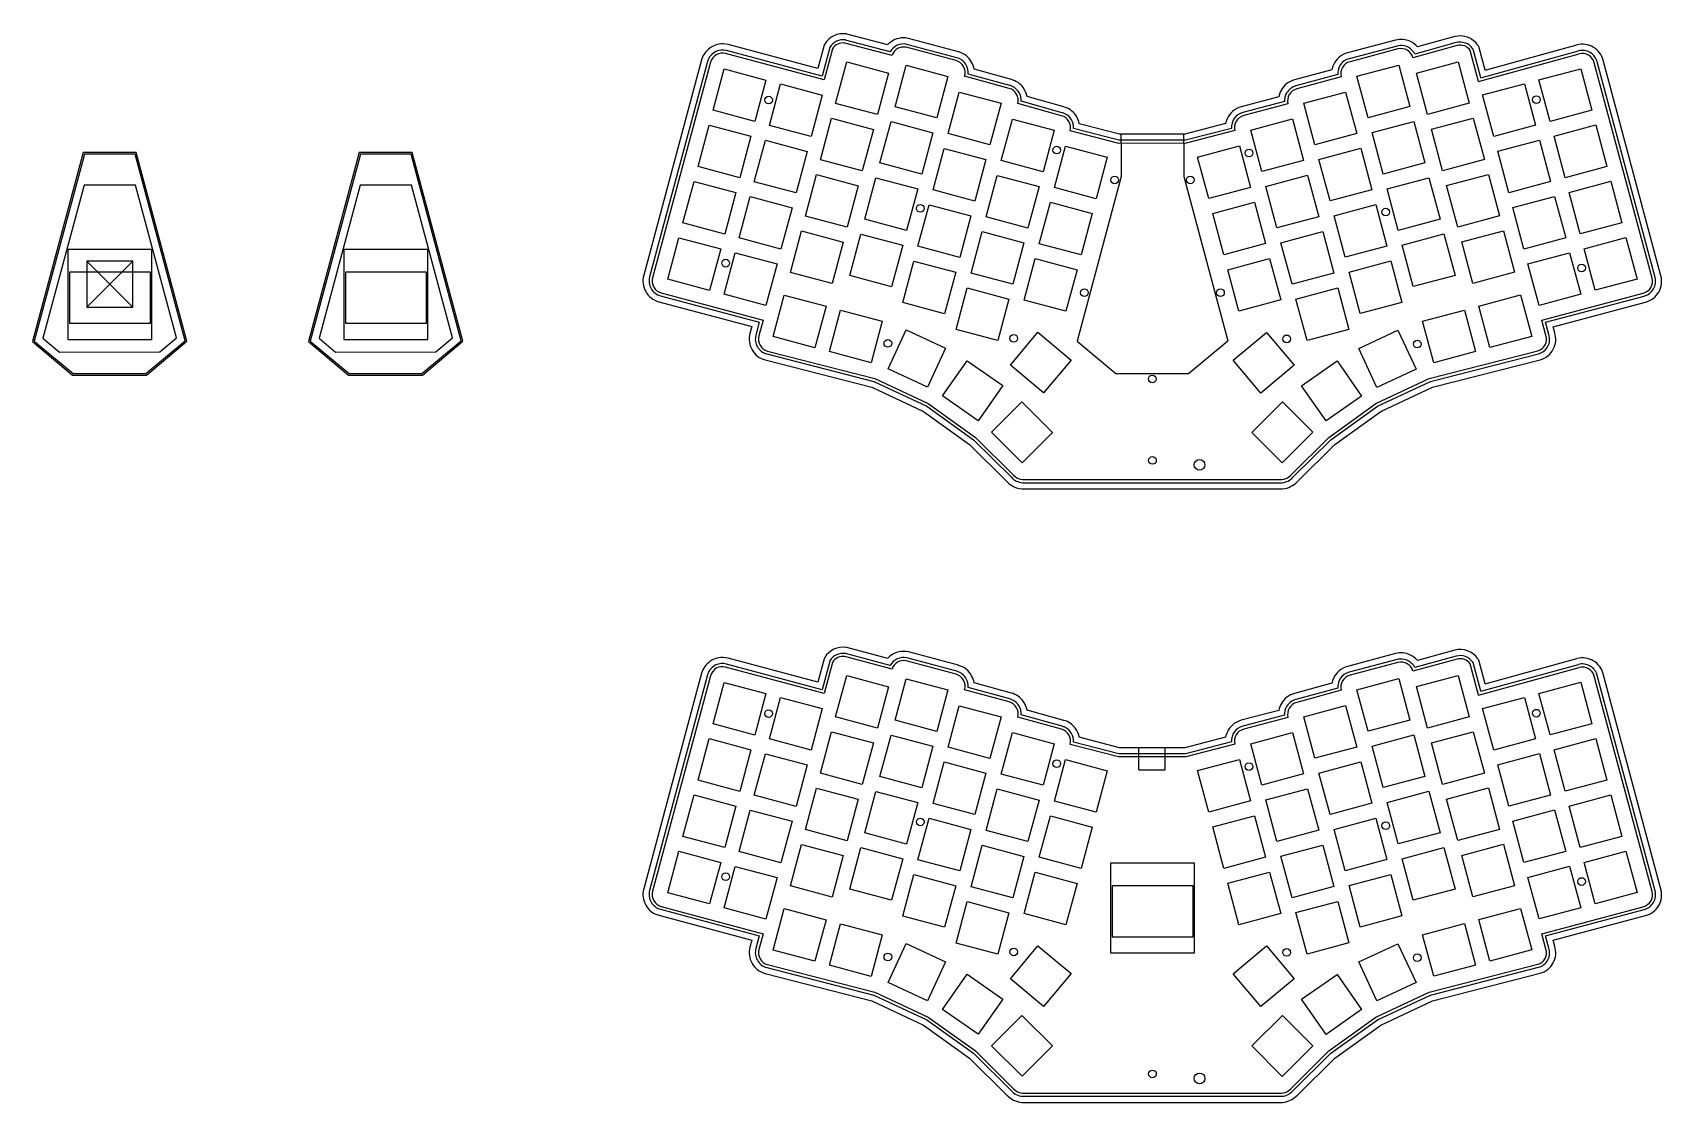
# Model space of a CAD drawing. Header units: millimetres. Extents: x -202 to 329, y -345 to 3.
import ezdxf

# ---------------------------------------------------------------- set-up
doc = ezdxf.new("R2010")
doc.units = ezdxf.units.MM
doc.layers.get('0').update_dxf_attribs({"linetype": 'CONTINUOUS'})

msp = doc.modelspace()

# ---------------------------------------------------------------- linework, layer by layer
for p, q in [((77.72, -3.01), (63.13, 0.87)), ((76.88, -0.72), (63.54, 2.83)), ((99.93, -2.96), (83.64, 1.39)), ((242.49, 0.85), (226.85, -3.3)), ((262.28, 0.04), (248.77, -3.71)), ((261.76, 1.97), (249.62, -1.39)), ((56.19, -12.13), (24.03, -3.54)), ((55.48, -10.91), (24.29, -2.58)), ((54.07, -8.46), (24.81, -0.64)), ((56.12, -0.81), (54.07, -8.46)), ((57.98, -1.6), (55.48, -10.91)), ((58.91, -1.99), (56.19, -12.13)), ((78.32, -4.21), (62.93, -0.11)), ((99.15, -5.86), (82.9, -1.51)), ((99.41, -4.89), (83.14, -0.54)), ((243, -1.08), (227.36, -5.23)), ((243.25, -2.05), (227.62, -6.2)), ((262.54, -0.92), (248.16, -4.91)), ((269.53, -12.66), (266.81, -2.52)), ((270.24, -11.43), (267.74, -2.09)), ((269.53, -12.66), (302.38, -3.65)), ((271.65, -8.97), (269.58, -1.24)), ((270.24, -11.43), (302.12, -2.68)), ((271.65, -8.97), (301.6, -0.75)), ((16.2, -5.57), (-2.69, -75.82)), ((18.13, -6.09), (-0.76, -76.34)), ((19.1, -6.35), (0.2, -76.6)), ((116.71, -13.94), (103.09, -10.21)), ((117.24, -12.01), (105.03, -8.66)), ((221.73, -8.82), (209.49, -12.15)), ((223.63, -10.37), (210.01, -14.08)), ((326.11, -76.74), (307.28, -6.52)), ((327.08, -76.49), (308.25, -6.26)), ((329.01, -75.97), (310.18, -5.75)), ((116.45, -14.9), (101.94, -10.93)), ((224.75, -11.1), (210.27, -15.05)), ((133.52, -23.79), (119.26, -19.84)), ((133.78, -22.82), (120.39, -19.11)), ((134.32, -20.9), (122.3, -17.56)), ((204.39, -17.64), (192.17, -20.87)), ((206.28, -19.21), (192.68, -22.8)), ((207.4, -19.95), (192.95, -23.77)), ((152.49, -29.81), (139.36, -26.41)), ((187.07, -26.35), (173.72, -29.81)), ((152.26, -32.81), (136.33, -28.72)), ((152.23, -31.81), (137.46, -27.98)), ((173.98, -31.81), (152.23, -31.81)), ((173.72, -29.81), (152.49, -29.81)), ((152.97, -32.81), (152.97, -29.81)), ((173.43, -32.8), (173.43, -29.81)), ((188.96, -27.93), (173.98, -31.81)), ((190.08, -28.67), (174.15, -32.8)), ((174.15, -32.8), (152.26, -32.81)), ((152.97, -32.81), (152.97, -43.66)), ((173.43, -32.8), (173.44, -43.66)), ((152.97, -43.66), (138.61, -97.26)), ((173.44, -43.66), (187.77, -97.15)), ((-169.25, -71.24), (-184.25, -86.24)), ((-184.25, -71.24), (-169.25, -86.24)), ((2.23, -84.43), (32.56, -92.56)), ((2.76, -82.5), (35, -91.14)), ((3.02, -81.54), (36.23, -90.44)), ((290.16, -90.44), (323.25, -81.65)), ((291.38, -91.15), (323.5, -82.61)), ((293.83, -92.57), (324.02, -84.54)), ((32.56, -92.56), (31.96, -94.79)), ((35, -91.14), (33.89, -95.31)), ((36.23, -90.44), (34.86, -95.57)), ((291.5, -95.44), (290.16, -90.44)), ((292.46, -95.15), (291.38, -91.15)), ((294.37, -94.57), (293.83, -92.57)), ((37.67, -100.51), (72.73, -109.5)), ((138.61, -97.26), (151.25, -107.86)), ((175.01, -107.86), (187.77, -97.15)), ((253.48, -109.5), (288.85, -100.42)), ((36.9, -103.41), (71.71, -112.33)), ((37.41, -101.47), (72.39, -110.44)), ((253.82, -110.44), (289.1, -101.39)), ((254.5, -112.33), (289.6, -103.33)), ((72.39, -110.44), (89.61, -118.51)), ((72.73, -109.5), (90.12, -117.65)), ((151.25, -107.86), (175.01, -107.86)), ((236.09, -117.65), (253.48, -109.5)), ((236.6, -118.51), (253.82, -110.44)), ((71.71, -112.33), (88.6, -120.24)), ((237.62, -120.24), (254.5, -112.33)), ((88.6, -120.24), (103.53, -130.98)), ((89.61, -118.51), (104.83, -129.44)), ((90.12, -117.65), (105.47, -128.68)), ((220.74, -128.68), (236.09, -117.65)), ((221.39, -129.44), (236.6, -118.51)), ((222.68, -130.98), (237.62, -120.24)), ((103.53, -130.98), (115.75, -143.07)), ((104.83, -129.44), (117.19, -141.68)), ((105.47, -128.68), (117.91, -140.98)), ((208.3, -140.98), (220.74, -128.68)), ((209.02, -141.68), (221.39, -129.44)), ((210.46, -143.07), (222.68, -130.98)), ((120.8, -143.44), (205.41, -143.44)), ((120.84, -142.44), (205.37, -142.44)), ((120.71, -145.44), (205.5, -145.44)), ((54.07, -208.46), (24.81, -200.64)), ((56.12, -200.81), (54.07, -208.46)), ((57.98, -201.6), (55.48, -210.91)), ((78.32, -204.21), (62.93, -200.11)), ((77.72, -203.01), (63.13, -199.13)), ((76.88, -200.72), (63.54, -197.17)), ((99.15, -205.86), (82.9, -201.51)), ((99.41, -204.89), (83.14, -200.54)), ((99.93, -202.96), (83.64, -198.61)), ((242.49, -199.15), (226.85, -203.3)), ((243, -201.08), (227.36, -205.23)), ((262.54, -200.92), (248.16, -204.91)), ((262.28, -199.96), (248.77, -203.71)), ((261.76, -198.03), (249.62, -201.39)), ((271.65, -208.97), (269.58, -201.24)), ((271.65, -208.97), (301.6, -200.75)), ((16.2, -205.57), (-2.69, -275.82)), ((18.13, -206.09), (-0.76, -276.34)), ((19.1, -206.35), (0.2, -276.6)), ((56.19, -212.13), (24.03, -203.54)), ((55.48, -210.91), (24.29, -202.58)), ((58.91, -201.99), (56.19, -212.13)), ((243.25, -202.05), (227.62, -206.2)), ((269.53, -212.66), (266.81, -202.52)), ((270.24, -211.43), (267.74, -202.09)), ((269.53, -212.66), (302.38, -203.65)), ((270.24, -211.43), (302.12, -202.68)), ((326.11, -276.74), (307.28, -206.52)), ((327.08, -276.49), (308.25, -206.26)), ((329.01, -275.97), (310.18, -205.75)), ((116.45, -214.9), (101.94, -210.93)), ((116.71, -213.94), (103.09, -210.21)), ((117.24, -212.01), (105.03, -208.66)), ((221.73, -208.82), (209.49, -212.15)), ((223.63, -210.37), (210.01, -214.08)), ((224.75, -211.1), (210.27, -215.05)), ((134.32, -220.9), (122.3, -217.56)), ((204.39, -217.64), (192.17, -220.87)), ((133.52, -223.79), (119.26, -219.84)), ((133.78, -222.82), (120.39, -219.11)), ((206.28, -219.21), (192.68, -222.8)), ((207.4, -219.95), (192.95, -223.77)), ((152.23, -231.81), (137.46, -227.98)), ((152.49, -229.81), (139.36, -226.41)), ((187.07, -226.35), (173.72, -229.81)), ((188.96, -227.93), (173.98, -231.81)), ((152.11, -232.81), (136.33, -228.72)), ((174.11, -232.81), (152.11, -232.81)), ((173.98, -231.81), (152.23, -231.81)), ((173.72, -229.81), (152.49, -229.81)), ((158.8, -237.02), (158.8, -229.81)), ((167.3, -237.02), (167.3, -229.81)), ((190.08, -228.67), (174.11, -232.81)), ((158.8, -237.02), (167.3, -237.02)), ((3.02, -281.54), (36.23, -290.44)), ((290.16, -290.44), (323.25, -281.65)), ((2.23, -284.43), (32.56, -292.56)), ((2.76, -282.5), (35, -291.14)), ((291.38, -291.15), (323.5, -282.61)), ((293.83, -292.57), (324.02, -284.54)), ((35, -291.14), (33.89, -295.31)), ((36.23, -290.44), (34.86, -295.57)), ((291.5, -295.44), (290.16, -290.44)), ((292.46, -295.15), (291.38, -291.15)), ((32.56, -292.56), (31.96, -294.79)), ((294.37, -294.57), (293.83, -292.57)), ((37.41, -301.47), (72.39, -310.44)), ((37.67, -300.51), (72.73, -309.5)), ((253.48, -309.5), (288.85, -300.42)), ((253.82, -310.44), (289.1, -301.39)), ((36.9, -303.41), (71.71, -312.33)), ((254.5, -312.33), (289.6, -303.33)), ((71.71, -312.33), (88.6, -320.24)), ((72.39, -310.44), (89.61, -318.51)), ((72.73, -309.5), (90.12, -317.65)), ((236.09, -317.65), (253.48, -309.5)), ((236.6, -318.51), (253.82, -310.44)), ((237.62, -320.24), (254.5, -312.33)), ((89.61, -318.51), (104.83, -329.44)), ((90.12, -317.65), (105.47, -328.68)), ((220.74, -328.68), (236.09, -317.65)), ((221.39, -329.44), (236.6, -318.51)), ((88.6, -320.24), (103.53, -330.98)), ((222.68, -330.98), (237.62, -320.24)), ((104.83, -329.44), (117.19, -341.68)), ((105.47, -328.68), (117.91, -340.98)), ((208.3, -340.98), (220.74, -328.68)), ((209.02, -341.68), (221.39, -329.44)), ((103.53, -330.98), (115.75, -343.07)), ((210.46, -343.07), (222.68, -330.98)), ((120.8, -343.44), (205.41, -343.44)), ((120.84, -342.44), (205.37, -342.44)), ((120.71, -345.44), (205.5, -345.44))]:
    msp.add_line(p, q)
for points in [[(19.94, -22.04), (23.56, -8.52), (37.18, -12.17), (33.56, -25.69)], [(63.5, -6.28), (77.12, -9.93), (73.5, -23.45), (59.88, -19.8)], [(82.89, -7.33), (96.51, -10.98), (92.89, -24.51), (79.27, -20.86)], [(229.9, -10.94), (243.52, -7.3), (247.14, -20.82), (233.52, -24.47)], [(262.9, -6.24), (266.53, -19.76), (252.91, -23.41), (249.28, -9.89)], [(292.85, -25.65), (289.22, -12.13), (302.84, -8.48), (306.47, -22)], [(55.53, -17.09), (51.91, -30.61), (38.29, -26.96), (41.91, -13.44)], [(274.5, -30.57), (270.87, -17.05), (284.49, -13.4), (288.12, -26.92)], [(96.58, -29.64), (100.21, -16.12), (113.83, -19.76), (110.2, -33.29)], [(212.58, -19.73), (226.2, -16.08), (229.82, -29.6), (216.2, -33.25)], [(68.58, -41.8), (54.96, -38.16), (58.58, -24.63), (72.2, -28.28)], [(91.59, -29.34), (87.97, -42.86), (74.35, -39.21), (77.97, -25.69)], [(113.9, -38.42), (117.52, -24.9), (131.14, -28.55), (127.52, -42.07)], [(195.26, -28.51), (208.88, -24.86), (212.5, -38.38), (198.89, -42.03)], [(252.06, -39.17), (238.44, -42.82), (234.81, -29.3), (248.43, -25.65)], [(257.83, -41.77), (254.2, -28.24), (267.82, -24.59), (271.45, -38.12)], [(32.26, -30.52), (28.64, -44.04), (15.02, -40.39), (18.64, -26.87)], [(46.99, -48.96), (33.37, -45.31), (37, -31.79), (50.62, -35.44)], [(279.41, -48.92), (275.79, -35.4), (289.41, -31.75), (293.03, -45.27)], [(297.77, -44.01), (294.14, -30.48), (307.76, -26.83), (311.39, -40.36)], [(-168.15, -35.8), (-185.44, -35.81), (-201.95, -97.44), (-188.93, -108.36), (-164.81, -108.36), (-151.66, -97.33)], [(-185.05, -36.31), (-201.39, -97.26), (-188.75, -107.86), (-164.99, -107.86), (-152.23, -97.15), (-168.53, -36.3)], [(-95.44, -35.81), (-111.95, -97.44), (-98.93, -108.36), (-74.81, -108.36), (-61.66, -97.33), (-78.15, -35.8)], [(-98.75, -107.86), (-74.99, -107.86), (-62.23, -97.15), (-78.53, -36.3), (-95.05, -36.31), (-111.39, -97.26)], [(108.91, -38.12), (105.29, -51.64), (91.67, -47.99), (95.29, -34.47)], [(134.84, -33.68), (148.46, -37.33), (144.84, -50.85), (131.22, -47.2)], [(191.56, -33.64), (195.19, -47.16), (181.57, -50.81), (177.94, -37.29)], [(234.74, -47.95), (221.12, -51.6), (217.5, -38.08), (231.12, -34.43)], [(-185.19, -46.47), (-198.56, -96.37), (-193.2, -100.87), (-160.48, -100.81), (-155.05, -96.26), (-168.4, -46.47)], [(-78.4, -46.47), (-95.19, -46.47), (-108.56, -96.37), (-103.2, -100.87), (-70.48, -100.81), (-65.05, -96.26)], [(27.35, -48.87), (23.72, -62.4), (10.1, -58.75), (13.73, -45.22)], [(50.04, -56.51), (53.67, -42.99), (67.29, -46.63), (63.66, -60.16)], [(69.43, -57.56), (73.05, -44.04), (86.67, -47.69), (83.05, -61.21)], [(126.23, -46.9), (122.6, -60.42), (108.98, -56.77), (112.61, -43.25)], [(213.8, -43.21), (217.42, -56.73), (203.8, -60.38), (200.18, -46.86)], [(239.73, -47.65), (253.35, -44), (256.97, -57.52), (243.36, -61.17)], [(262.74, -60.12), (259.12, -46.6), (272.74, -42.95), (276.36, -56.47)], [(302.68, -62.36), (299.06, -48.83), (312.68, -45.19), (316.3, -58.71)], [(28.45, -63.66), (32.08, -50.14), (45.7, -53.79), (42.07, -67.31)], [(103.99, -56.47), (100.37, -69.99), (86.75, -66.34), (90.37, -52.82)], [(126.3, -65.55), (129.92, -52.03), (143.54, -55.68), (139.92, -69.2)], [(200.11, -65.51), (186.49, -69.16), (182.86, -55.64), (196.48, -51.99)], [(239.66, -66.3), (226.04, -69.95), (222.41, -56.43), (236.03, -52.78)], [(280.71, -53.75), (294.33, -50.1), (297.95, -63.63), (284.33, -67.28)], [(22.43, -67.23), (18.8, -80.75), (5.18, -77.1), (8.81, -63.58)], [(62.37, -64.99), (58.74, -78.51), (45.13, -74.86), (48.75, -61.34)], [(81.76, -66.04), (78.13, -79.56), (64.51, -75.91), (68.14, -62.39)], [(121.31, -65.25), (117.68, -78.77), (104.07, -75.12), (107.69, -61.6)], [(218.72, -61.56), (222.34, -75.09), (208.72, -78.74), (205.1, -65.21)], [(248.27, -79.53), (244.65, -66), (258.27, -62.35), (261.89, -75.88)], [(264.04, -64.95), (277.66, -61.3), (281.28, -74.82), (267.66, -78.47)], [(303.98, -67.19), (317.6, -63.54), (321.22, -77.06), (307.6, -80.71)], [(-190.47, -96.73), (-163.07, -96.73), (-163.07, -67.45), (-190.47, -67.45)], [(-100.47, -96.73), (-73.07, -96.73), (-73.07, -67.45), (-100.47, -67.45)], [(27.16, -68.49), (40.78, -72.14), (37.16, -85.67), (23.54, -82.02)], [(302.87, -81.98), (289.25, -85.63), (285.62, -72.1), (299.24, -68.46)], [(-169.25, -71.24), (-184.25, -71.24), (-184.25, -86.24), (-169.25, -86.24)], [(99.07, -74.82), (95.45, -88.35), (81.83, -84.7), (85.45, -71.17)], [(121.38, -83.91), (125.01, -70.38), (138.63, -74.03), (135, -87.56)], [(201.4, -70.34), (205.02, -83.87), (191.4, -87.52), (187.78, -73.99)], [(227.33, -74.78), (240.95, -71.13), (244.57, -84.66), (230.96, -88.31)], [(-163.47, -74.83), (-189.97, -74.83), (-189.97, -91.43), (-163.47, -91.43)], [(-73.47, -74.83), (-99.97, -74.83), (-99.97, -91.43), (-73.47, -91.43)], [(53.14, -99.43), (39.52, -95.78), (43.14, -82.26), (56.76, -85.91)], [(102.77, -79.95), (116.39, -83.6), (112.77, -97.13), (99.15, -93.48)], [(210.01, -83.56), (223.63, -79.92), (227.26, -93.44), (213.64, -97.09)], [(273.27, -99.39), (269.64, -85.87), (283.26, -82.22), (286.89, -95.74)], [(61.5, -87.18), (75.11, -90.83), (71.49, -104.35), (57.87, -100.7)], [(264.91, -87.14), (268.53, -100.66), (254.91, -104.31), (251.29, -90.79)], [(82.95, -93.64), (95.73, -99.6), (89.81, -112.29), (77.03, -106.33)], [(125.87, -94.4), (136.67, -103.46), (127.67, -114.19), (116.87, -105.12)], [(189.56, -103.49), (200.36, -94.42), (209.36, -105.15), (198.55, -114.21)], [(243.26, -93.7), (249.18, -106.39), (236.4, -112.35), (230.48, -99.66)], [(106.34, -123.25), (94.79, -115.16), (102.82, -103.69), (114.37, -111.78)], [(223.39, -103.74), (231.42, -115.21), (219.87, -123.3), (211.84, -111.83)], [(130.62, -127.03), (120.72, -136.93), (110.75, -126.96), (120.65, -117.06)], [(205.57, -117.08), (215.47, -126.98), (205.5, -136.95), (195.6, -127.05)], [(77.12, -209.93), (73.5, -223.45), (59.88, -219.8), (63.5, -206.28)], [(252.91, -223.41), (249.28, -209.89), (262.9, -206.24), (266.53, -219.76)], [(23.56, -208.52), (37.18, -212.17), (33.56, -225.69), (19.94, -222.04)], [(96.51, -210.98), (92.89, -224.51), (79.27, -220.86), (82.89, -207.33)], [(247.14, -220.82), (233.52, -224.47), (229.9, -210.94), (243.52, -207.3)], [(306.47, -222), (292.85, -225.65), (289.22, -212.13), (302.84, -208.48)], [(38.29, -226.96), (41.91, -213.44), (55.53, -217.09), (51.91, -230.61)], [(100.21, -216.12), (113.83, -219.76), (110.2, -233.29), (96.58, -229.64)], [(216.2, -233.25), (212.58, -219.73), (226.2, -216.08), (229.82, -229.6)], [(288.12, -226.92), (274.5, -230.57), (270.87, -217.05), (284.49, -213.4)], [(28.64, -244.04), (15.02, -240.39), (18.64, -226.87), (32.26, -230.52)], [(58.58, -224.63), (72.2, -228.28), (68.58, -241.8), (54.96, -238.16)], [(91.59, -229.34), (87.97, -242.86), (74.35, -239.21), (77.97, -225.69)], [(117.52, -224.9), (131.14, -228.55), (127.52, -242.07), (113.9, -238.42)], [(212.5, -238.38), (198.89, -242.03), (195.26, -228.51), (208.88, -224.86)], [(238.44, -242.82), (234.81, -229.3), (248.43, -225.65), (252.06, -239.17)], [(271.45, -238.12), (257.83, -241.77), (254.2, -228.24), (267.82, -224.59)], [(297.77, -244.01), (294.14, -230.48), (307.76, -226.83), (311.39, -240.36)], [(50.62, -235.44), (46.99, -248.96), (33.37, -245.31), (37, -231.79)], [(144.84, -250.85), (131.22, -247.2), (134.84, -233.68), (148.46, -237.33)], [(181.57, -250.81), (177.94, -237.29), (191.56, -233.64), (195.19, -247.16)], [(293.03, -245.27), (279.41, -248.92), (275.79, -235.4), (289.41, -231.75)], [(95.29, -234.47), (108.91, -238.12), (105.29, -251.64), (91.67, -247.99)], [(221.12, -251.6), (217.5, -238.08), (231.12, -234.43), (234.74, -247.95)], [(67.29, -246.63), (63.66, -260.16), (50.04, -256.51), (53.67, -242.99)], [(69.43, -257.56), (73.05, -244.04), (86.67, -247.69), (83.05, -261.21)], [(122.6, -260.42), (108.98, -256.77), (112.61, -243.25), (126.23, -246.9)], [(213.8, -243.21), (217.42, -256.73), (203.8, -260.38), (200.18, -246.86)], [(239.73, -247.65), (253.35, -244), (256.97, -257.52), (243.36, -261.17)], [(259.12, -246.6), (272.74, -242.95), (276.36, -256.47), (262.74, -260.12)], [(10.1, -258.75), (13.73, -245.22), (27.35, -248.87), (23.72, -262.4)], [(302.68, -262.36), (299.06, -248.83), (312.68, -245.19), (316.3, -258.71)], [(42.07, -267.31), (28.45, -263.66), (32.08, -250.14), (45.7, -253.79)], [(100.37, -269.99), (86.75, -266.34), (90.37, -252.82), (103.99, -256.47)], [(126.3, -265.55), (129.92, -252.03), (143.54, -255.68), (139.92, -269.2)], [(182.86, -255.64), (196.48, -251.99), (200.11, -265.51), (186.49, -269.16)], [(222.41, -256.43), (236.03, -252.78), (239.66, -266.3), (226.04, -269.95)], [(297.95, -263.63), (284.33, -267.28), (280.71, -253.75), (294.33, -250.1)], [(5.18, -277.1), (8.81, -263.58), (22.43, -267.23), (18.8, -280.75)], [(48.75, -261.34), (62.37, -264.99), (58.74, -278.51), (45.13, -274.86)], [(81.76, -266.04), (78.13, -279.56), (64.51, -275.91), (68.14, -262.39)], [(117.68, -278.77), (104.07, -275.12), (107.69, -261.6), (121.31, -265.25)], [(205.1, -265.21), (218.72, -261.56), (222.34, -275.09), (208.72, -278.74)], [(258.27, -262.35), (261.89, -275.88), (248.27, -279.53), (244.65, -266)], [(277.66, -261.3), (281.28, -274.82), (267.66, -278.47), (264.04, -264.95)], [(303.98, -267.19), (317.6, -263.54), (321.22, -277.06), (307.6, -280.71)], [(27.16, -268.49), (40.78, -272.14), (37.16, -285.67), (23.54, -282.02)], [(138.63, -274.03), (135, -287.56), (121.38, -283.91), (125.01, -270.38)], [(149.53, -296.73), (176.93, -296.73), (176.93, -267.45), (149.53, -267.45)], [(205.02, -283.87), (191.4, -287.52), (187.78, -273.99), (201.4, -270.34)], [(299.24, -268.46), (302.87, -281.98), (289.25, -285.63), (285.62, -272.1)], [(99.07, -274.82), (95.45, -288.35), (81.83, -284.7), (85.45, -271.17)], [(150.03, -291.43), (176.53, -291.43), (176.53, -274.83), (150.03, -274.83)], [(244.57, -284.66), (230.96, -288.31), (227.33, -274.78), (240.95, -271.13)], [(112.77, -297.13), (99.15, -293.48), (102.77, -279.95), (116.39, -283.6)], [(210.01, -283.56), (223.63, -279.92), (227.26, -293.44), (213.64, -297.09)], [(39.52, -295.78), (43.14, -282.26), (56.76, -285.91), (53.14, -299.43)], [(283.26, -282.22), (286.89, -295.74), (273.27, -299.39), (269.64, -285.87)], [(71.49, -304.35), (57.87, -300.7), (61.5, -287.18), (75.11, -290.83)], [(268.53, -300.66), (254.91, -304.31), (251.29, -290.79), (264.91, -287.14)], [(77.03, -306.33), (82.95, -293.64), (95.73, -299.6), (89.81, -312.29)], [(116.87, -305.12), (125.87, -294.4), (136.67, -303.46), (127.67, -314.19)], [(209.36, -305.15), (198.55, -314.21), (189.56, -303.49), (200.36, -294.42)], [(236.4, -312.35), (230.48, -299.66), (243.26, -293.7), (249.18, -306.39)], [(106.34, -323.25), (94.79, -315.16), (102.82, -303.69), (114.37, -311.78)], [(223.39, -303.74), (231.42, -315.21), (219.87, -323.3), (211.84, -311.83)], [(120.72, -336.93), (110.75, -326.96), (120.65, -317.06), (130.62, -327.03)], [(195.6, -327.05), (205.57, -317.08), (215.47, -326.98), (205.5, -336.95)]]:
    msp.add_lwpolyline(points, close=True)
for centre, radius in [((38.02, -18.7), 1.25), ((288.42, -18.56), 1.25), ((132.01, -35.01), 1.25), ((132.01, -35.01), 1.25), ((194.69, -35.97), 1.25), ((150.87, -44.74), 1.25), ((175.54, -44.74), 1.25), ((87.49, -54.01), 1.25), ((239.29, -55.22), 1.25), ((24.03, -71.87), 1.25), ((303.14, -73.44), 1.25), ((141.03, -81.48), 1.25), ((185.39, -81.48), 1.25), ((117.99, -96.38), 1.25), ((206.97, -96.54), 1.25), ((76.92, -98.03), 1.25), ((249.55, -98.26), 1.25), ((163.13, -109.61), 1.25), ((163.21, -136.16), 1.25), ((178.56, -137.62), 1.75), ((38.02, -218.7), 1.25), ((288.42, -218.56), 1.25), ((132.01, -235.01), 1.25), ((194.69, -235.97), 1.25), ((87.49, -254.01), 1.25), ((239.29, -255.22), 1.25), ((24.03, -271.87), 1.25), ((303.14, -273.44), 1.25), ((76.92, -298.03), 1.25), ((117.99, -296.38), 1.25), ((206.97, -296.54), 1.25), ((249.55, -298.26), 1.25), ((163.21, -336.16), 1.25), ((178.56, -337.62), 1.75)]:
    msp.add_circle(centre, radius)
for points, knots in [([(63.54, 2.83), (63.49, 2.84), (63.44, 2.85), (63.38, 2.86), (60.59, 3.29), (57.79, 1.98), (56.34, -0.45), (56.26, -0.57), (56.19, -0.69), (56.12, -0.81)], [-0.03337, -0.03337, -0.03337, -0.03337, 0, 0, 0, 1, 1, 1, 1.087047, 1.087047, 1.087047, 1.087047]), ([(63.13, 0.87), (63.12, 0.88), (63.1, 0.88), (63.08, 0.88), (61.08, 1.19), (59.09, 0.25), (58.05, -1.48), (58.03, -1.52), (58, -1.56), (57.98, -1.6)], [-0.011123, -0.011123, -0.011123, -0.011123, 0, 0, 0, 1, 1, 1, 1.029016, 1.029016, 1.029016, 1.029016]), ([(83.64, 1.39), (83.63, 1.4), (83.62, 1.4), (83.6, 1.4), (81.49, 1.91), (79.33, 1.37), (77.74, 0.1), (77.43, -0.15), (77.14, -0.42), (76.88, -0.72)], [-0.0055265, -0.0055265, -0.0055265, -0.0055265, 0, 0, 0, 0.595055, 0.595055, 0.595055, 0.709917, 0.709917, 0.709917, 0.709917]), ([(249.62, -1.39), (248.94, -0.58), (248.08, 0.05), (247.12, 0.48), (245.72, 1.1), (244.08, 1.27), (242.49, 0.85), (242.49, 0.85), (242.49, 0.85), (242.49, 0.85)], [0.2801769, 0.2801769, 0.2801769, 0.2801769, 0.5720693, 0.5720693, 0.5720693, 1, 1, 1, 1.0007047, 1.0007047, 1.0007047, 1.0007047]), ([(269.58, -1.24), (269.48, -1.1), (269.39, -0.96), (269.29, -0.82), (267.63, 1.6), (264.61, 2.72), (261.78, 1.98), (261.77, 1.98), (261.77, 1.97), (261.76, 1.97)], [-0.102341, -0.102341, -0.102341, -0.102341, 0, 0, 0, 1, 1, 1, 1.004209, 1.004209, 1.004209, 1.004209]), ([(267.74, -2.09), (267.7, -2.04), (267.67, -2), (267.64, -1.95), (266.46, -0.23), (264.31, 0.57), (262.29, 0.04), (262.29, 0.04), (262.28, 0.04), (262.28, 0.04)], [-0.034114, -0.034114, -0.034114, -0.034114, 0, 0, 0, 1, 1, 1, 1.001403, 1.001403, 1.001403, 1.001403]), ([(24.81, -0.64), (22.7, -0.07), (20.5, -0.54), (18.85, -1.74), (17.6, -2.64), (16.64, -3.98), (16.21, -5.56), (16.2, -5.56), (16.2, -5.57), (16.2, -5.57)], [0.000884, 0.000884, 0.000884, 0.000884, 0.572065, 0.572065, 0.572065, 1, 1, 1, 1.000985, 1.000985, 1.000985, 1.000985]), ([(24.29, -2.58), (21.94, -1.93), (19.5, -3.09), (18.47, -5.21), (18.33, -5.49), (18.22, -5.78), (18.13, -6.09), (18.13, -6.09), (18.13, -6.09), (18.13, -6.09)], [0.0003806, 0.0003806, 0.0003806, 0.0003806, 0.8844965, 0.8844965, 0.8844965, 1, 1, 1, 1.0003284, 1.0003284, 1.0003284, 1.0003284]), ([(83.14, -0.54), (83.14, -0.54), (83.14, -0.54), (83.13, -0.54), (80.94, -0.01), (78.71, -1.08), (77.72, -3.01)], [-0.0018422, -0.0018422, -0.0018422, -0.0018422, 0, 0, 0, 0.8689814, 0.8689814, 0.8689814, 0.8689814]), ([(102.49, -7.32), (101.84, -6.13), (100.73, -5.25), (99.41, -4.89), (99.41, -4.89), (99.41, -4.89), (99.41, -4.89)], [0, 0, 0, 0, 1, 1, 1, 1.000896, 1.000896, 1.000896, 1.000896]), ([(104.24, -6.36), (103.33, -4.69), (101.77, -3.47), (99.94, -2.97), (99.94, -2.97), (99.94, -2.96), (99.93, -2.96)], [0, 0, 0, 0, 1, 1, 1, 1.002689, 1.002689, 1.002689, 1.002689]), ([(226.85, -3.3), (224.73, -3.86), (223.06, -5.36), (222.22, -7.23), (222, -7.74), (221.84, -8.27), (221.73, -8.82)], [0.0008138, 0.0008138, 0.0008138, 0.0008138, 0.5720655, 0.5720655, 0.5720655, 0.7253815, 0.7253815, 0.7253815, 0.7253815]), ([(248.77, -3.71), (247.87, -1.9), (245.95, -0.79), (243.93, -0.93), (243.62, -0.95), (243.31, -1), (243, -1.08), (243, -1.08), (243, -1.08), (243, -1.08)], [0.1253665, 0.1253665, 0.1253665, 0.1253665, 0.8844976, 0.8844976, 0.8844976, 1, 1, 1, 1.0002349, 1.0002349, 1.0002349, 1.0002349]), ([(306.94, -1.48), (305.33, -0.54), (303.42, -0.28), (301.62, -0.75), (301.61, -0.75), (301.61, -0.75), (301.6, -0.75)], [0, 0, 0, 0, 1, 1, 1, 1.005253, 1.005253, 1.005253, 1.005253]), ([(305.93, -3.2), (304.78, -2.53), (303.41, -2.35), (302.13, -2.68), (302.12, -2.68), (302.12, -2.68), (302.12, -2.68)], [0, 0, 0, 0, 1, 1, 1, 1.001751, 1.001751, 1.001751, 1.001751]), ([(120.39, -19.11), (120.53, -17.09), (119.42, -15.16), (117.59, -14.27), (117.31, -14.13), (117.02, -14.02), (116.71, -13.94)], [0.123353, 0.123353, 0.123353, 0.123353, 0.8844996, 0.8844996, 0.8844996, 1, 1, 1, 1]), ([(122.3, -17.56), (122.11, -16.5), (121.69, -15.51), (121.06, -14.65), (120.16, -13.41), (118.82, -12.44), (117.24, -12.01)], [0.2760417, 0.2760417, 0.2760417, 0.2760417, 0.5720679, 0.5720679, 0.5720679, 1, 1, 1, 1]), ([(139.36, -26.41), (139.17, -25.36), (138.75, -24.38), (138.13, -23.54), (137.23, -22.3), (135.9, -21.33), (134.32, -20.9)], [0.280071, 0.280071, 0.280071, 0.280071, 0.5720643, 0.5720643, 0.5720643, 0.9994947, 0.9994947, 0.9994947, 0.9994947]), ([(192.17, -20.87), (190.05, -21.43), (188.39, -22.93), (187.56, -24.8), (187.34, -25.29), (187.17, -25.81), (187.07, -26.35)], [0.0013479, 0.0013479, 0.0013479, 0.0013479, 0.5720694, 0.5720694, 0.5720694, 0.722454, 0.722454, 0.722454, 0.722454]), ([(137.46, -27.98), (137.59, -25.97), (136.49, -24.05), (134.66, -23.16), (134.38, -23.02), (134.09, -22.91), (133.78, -22.82)], [0.1253149, 0.1253149, 0.1253149, 0.1253149, 0.8844941, 0.8844941, 0.8844941, 1, 1, 1, 1]), ([(326.56, -80.29), (327.23, -79.14), (327.42, -77.77), (327.08, -76.49), (327.08, -76.49), (327.08, -76.49), (327.08, -76.49)], [0, 0, 0, 0, 1, 1, 1, 1.000861, 1.000861, 1.000861, 1.000861]), ([(328.29, -81.3), (329.22, -79.7), (329.49, -77.78), (329.02, -75.98), (329.01, -75.98), (329.01, -75.98), (329.01, -75.97)], [0, 0, 0, 0, 1, 1, 1, 1.002582, 1.002582, 1.002582, 1.002582]), ([(-2.02, -81.14), (-1.1, -82.75), (0.43, -83.94), (2.23, -84.43), (2.23, -84.43), (2.23, -84.43), (2.23, -84.43)], [0, 0, 0, 0, 1, 1, 1, 1.002476, 1.002476, 1.002476, 1.002476]), ([(-0.28, -80.15), (0.38, -81.3), (1.47, -82.15), (2.75, -82.5), (2.76, -82.5), (2.76, -82.5), (2.76, -82.5)], [0, 0, 0, 0, 1, 1, 1, 1.000825, 1.000825, 1.000825, 1.000825]), ([(32.64, -100.11), (33.56, -101.72), (35.08, -102.91), (36.88, -103.4), (36.89, -103.4), (36.89, -103.4), (36.9, -103.41)], [0, 0, 0, 0, 1, 1, 1, 1.007572, 1.007572, 1.007572, 1.007572]), ([(34.37, -99.12), (35.03, -100.27), (36.12, -101.12), (37.41, -101.47), (37.41, -101.47), (37.41, -101.47), (37.41, -101.47)], [0, 0, 0, 0, 1, 1, 1, 1.002524, 1.002524, 1.002524, 1.002524]), ([(289.1, -101.39), (289.1, -101.39), (289.1, -101.39), (289.1, -101.39), (290.41, -101.05), (291.51, -100.17), (292.15, -98.98)], [-0.000889, -0.000889, -0.000889, -0.000889, 0, 0, 0, 1, 1, 1, 1]), ([(289.6, -103.33), (289.61, -103.33), (289.61, -103.33), (289.61, -103.33), (291.46, -102.84), (293.02, -101.6), (293.91, -99.92)], [-0.002667, -0.002667, -0.002667, -0.002667, 0, 0, 0, 1, 1, 1, 1]), ([(115.75, -143.07), (117.01, -144.42), (118.73, -145.26), (120.58, -145.43), (120.62, -145.43), (120.67, -145.43), (120.71, -145.44)], [0.015735, 0.015735, 0.015735, 0.015735, 1, 1, 1, 1.038648, 1.038648, 1.038648, 1.038648]), ([(117.19, -141.68), (118.12, -142.69), (119.39, -143.31), (120.76, -143.43), (120.77, -143.43), (120.78, -143.44), (120.8, -143.44)], [0.006663, 0.006663, 0.006663, 0.006663, 1, 1, 1, 1.012883, 1.012883, 1.012883, 1.012883]), ([(205.41, -143.44), (205.43, -143.44), (205.44, -143.43), (205.46, -143.43), (206.82, -143.31), (208.1, -142.69), (209.02, -141.68)], [-0.012883, -0.012883, -0.012883, -0.012883, 0, 0, 0, 0.993337, 0.993337, 0.993337, 0.993337]), ([(205.5, -145.44), (205.54, -145.43), (205.59, -145.43), (205.63, -145.43), (207.48, -145.26), (209.2, -144.42), (210.46, -143.07)], [-0.038648, -0.038648, -0.038648, -0.038648, 0, 0, 0, 0.984265, 0.984265, 0.984265, 0.984265]), ([(24.81, -200.64), (22.7, -200.07), (20.5, -200.54), (18.85, -201.74), (17.6, -202.64), (16.64, -203.98), (16.21, -205.56), (16.2, -205.56), (16.2, -205.57), (16.2, -205.57)], [0.000884, 0.000884, 0.000884, 0.000884, 0.572065, 0.572065, 0.572065, 1, 1, 1, 1.000985, 1.000985, 1.000985, 1.000985]), ([(24.29, -202.58), (21.94, -201.93), (19.5, -203.09), (18.47, -205.21), (18.33, -205.49), (18.22, -205.78), (18.13, -206.09), (18.13, -206.09), (18.13, -206.09), (18.13, -206.09)], [0.0003806, 0.0003806, 0.0003806, 0.0003806, 0.8844965, 0.8844965, 0.8844965, 1, 1, 1, 1.0003284, 1.0003284, 1.0003284, 1.0003284]), ([(63.54, -197.17), (63.49, -197.16), (63.44, -197.15), (63.38, -197.14), (60.59, -196.71), (57.79, -198.02), (56.34, -200.45), (56.26, -200.57), (56.19, -200.69), (56.12, -200.81)], [-0.03337, -0.03337, -0.03337, -0.03337, 0, 0, 0, 1, 1, 1, 1.087047, 1.087047, 1.087047, 1.087047]), ([(63.13, -199.13), (63.12, -199.12), (63.1, -199.12), (63.08, -199.12), (61.08, -198.81), (59.09, -199.75), (58.05, -201.48), (58.03, -201.52), (58, -201.56), (57.98, -201.6)], [-0.011123, -0.011123, -0.011123, -0.011123, 0, 0, 0, 1, 1, 1, 1.029016, 1.029016, 1.029016, 1.029016]), ([(83.64, -198.61), (83.63, -198.6), (83.62, -198.6), (83.6, -198.6), (81.49, -198.09), (79.33, -198.63), (77.74, -199.9), (77.43, -200.15), (77.14, -200.42), (76.88, -200.72)], [-0.0055265, -0.0055265, -0.0055265, -0.0055265, 0, 0, 0, 0.595055, 0.595055, 0.595055, 0.709917, 0.709917, 0.709917, 0.709917]), ([(83.14, -200.54), (83.14, -200.54), (83.14, -200.54), (83.13, -200.54), (80.94, -200.01), (78.71, -201.08), (77.72, -203.01)], [-0.0018422, -0.0018422, -0.0018422, -0.0018422, 0, 0, 0, 0.8689814, 0.8689814, 0.8689814, 0.8689814]), ([(249.62, -201.39), (248.94, -200.58), (248.08, -199.95), (247.12, -199.52), (245.72, -198.9), (244.08, -198.73), (242.49, -199.15), (242.49, -199.15), (242.49, -199.15), (242.49, -199.15)], [0.2801769, 0.2801769, 0.2801769, 0.2801769, 0.5720693, 0.5720693, 0.5720693, 1, 1, 1, 1.0007047, 1.0007047, 1.0007047, 1.0007047]), ([(248.77, -203.71), (247.87, -201.9), (245.95, -200.79), (243.93, -200.93), (243.62, -200.95), (243.31, -201), (243, -201.08), (243, -201.08), (243, -201.08), (243, -201.08)], [0.1253665, 0.1253665, 0.1253665, 0.1253665, 0.8844976, 0.8844976, 0.8844976, 1, 1, 1, 1.0002349, 1.0002349, 1.0002349, 1.0002349]), ([(269.58, -201.24), (269.48, -201.1), (269.39, -200.96), (269.29, -200.82), (267.63, -198.4), (264.61, -197.28), (261.78, -198.02), (261.77, -198.02), (261.77, -198.03), (261.76, -198.03)], [-0.102341, -0.102341, -0.102341, -0.102341, 0, 0, 0, 1, 1, 1, 1.004209, 1.004209, 1.004209, 1.004209]), ([(267.74, -202.09), (267.7, -202.04), (267.67, -202), (267.64, -201.95), (266.46, -200.23), (264.31, -199.43), (262.29, -199.96), (262.29, -199.96), (262.28, -199.96), (262.28, -199.96)], [-0.034114, -0.034114, -0.034114, -0.034114, 0, 0, 0, 1, 1, 1, 1.001403, 1.001403, 1.001403, 1.001403]), ([(306.94, -201.48), (305.33, -200.54), (303.42, -200.28), (301.62, -200.75), (301.61, -200.75), (301.61, -200.75), (301.6, -200.75)], [0, 0, 0, 0, 1, 1, 1, 1.005253, 1.005253, 1.005253, 1.005253]), ([(102.49, -207.32), (101.84, -206.13), (100.73, -205.25), (99.41, -204.89), (99.41, -204.89), (99.41, -204.89), (99.41, -204.89)], [0, 0, 0, 0, 1, 1, 1, 1.000896, 1.000896, 1.000896, 1.000896]), ([(104.24, -206.36), (103.33, -204.69), (101.77, -203.47), (99.94, -202.97), (99.94, -202.97), (99.94, -202.96), (99.93, -202.96)], [0, 0, 0, 0, 1, 1, 1, 1.002689, 1.002689, 1.002689, 1.002689]), ([(226.85, -203.3), (224.73, -203.86), (223.06, -205.36), (222.22, -207.23), (222, -207.74), (221.84, -208.27), (221.73, -208.82)], [0.0008138, 0.0008138, 0.0008138, 0.0008138, 0.5720655, 0.5720655, 0.5720655, 0.7253815, 0.7253815, 0.7253815, 0.7253815]), ([(305.93, -203.2), (304.78, -202.53), (303.41, -202.35), (302.13, -202.68), (302.12, -202.68), (302.12, -202.68), (302.12, -202.68)], [0, 0, 0, 0, 1, 1, 1, 1.001751, 1.001751, 1.001751, 1.001751]), ([(122.3, -217.56), (122.11, -216.5), (121.69, -215.51), (121.06, -214.65), (120.16, -213.41), (118.82, -212.44), (117.24, -212.01)], [0.2760417, 0.2760417, 0.2760417, 0.2760417, 0.5720679, 0.5720679, 0.5720679, 1, 1, 1, 1]), ([(120.39, -219.11), (120.53, -217.09), (119.42, -215.16), (117.59, -214.27), (117.31, -214.13), (117.02, -214.02), (116.71, -213.94)], [0.123353, 0.123353, 0.123353, 0.123353, 0.8844996, 0.8844996, 0.8844996, 1, 1, 1, 1]), ([(137.46, -227.98), (137.59, -225.97), (136.49, -224.05), (134.66, -223.16), (134.38, -223.02), (134.09, -222.91), (133.78, -222.82)], [0.1253149, 0.1253149, 0.1253149, 0.1253149, 0.8844941, 0.8844941, 0.8844941, 1, 1, 1, 1]), ([(139.36, -226.41), (139.17, -225.36), (138.75, -224.38), (138.13, -223.54), (137.23, -222.3), (135.9, -221.33), (134.32, -220.9)], [0.280071, 0.280071, 0.280071, 0.280071, 0.5720643, 0.5720643, 0.5720643, 0.9994947, 0.9994947, 0.9994947, 0.9994947]), ([(192.17, -220.87), (190.05, -221.43), (188.39, -222.93), (187.56, -224.8), (187.34, -225.29), (187.17, -225.81), (187.07, -226.35)], [0.0013479, 0.0013479, 0.0013479, 0.0013479, 0.5720694, 0.5720694, 0.5720694, 0.722454, 0.722454, 0.722454, 0.722454]), ([(328.29, -281.3), (329.22, -279.7), (329.49, -277.78), (329.02, -275.98), (329.01, -275.98), (329.01, -275.98), (329.01, -275.97)], [0, 0, 0, 0, 1, 1, 1, 1.002582, 1.002582, 1.002582, 1.002582]), ([(-2.02, -281.14), (-1.1, -282.75), (0.43, -283.94), (2.23, -284.43), (2.23, -284.43), (2.23, -284.43), (2.23, -284.43)], [0, 0, 0, 0, 1, 1, 1, 1.002476, 1.002476, 1.002476, 1.002476]), ([(-0.28, -280.15), (0.38, -281.3), (1.47, -282.15), (2.75, -282.5), (2.76, -282.5), (2.76, -282.5), (2.76, -282.5)], [0, 0, 0, 0, 1, 1, 1, 1.000825, 1.000825, 1.000825, 1.000825]), ([(326.56, -280.29), (327.23, -279.14), (327.42, -277.77), (327.08, -276.49), (327.08, -276.49), (327.08, -276.49), (327.08, -276.49)], [0, 0, 0, 0, 1, 1, 1, 1.000861, 1.000861, 1.000861, 1.000861]), ([(32.64, -300.11), (33.56, -301.72), (35.08, -302.91), (36.88, -303.4), (36.89, -303.4), (36.89, -303.4), (36.9, -303.41)], [0, 0, 0, 0, 1, 1, 1, 1.007572, 1.007572, 1.007572, 1.007572]), ([(34.37, -299.12), (35.03, -300.27), (36.12, -301.12), (37.41, -301.47), (37.41, -301.47), (37.41, -301.47), (37.41, -301.47)], [0, 0, 0, 0, 1, 1, 1, 1.002524, 1.002524, 1.002524, 1.002524]), ([(289.1, -301.39), (289.1, -301.39), (289.1, -301.39), (289.1, -301.39), (290.41, -301.05), (291.51, -300.17), (292.15, -298.98)], [-0.000889, -0.000889, -0.000889, -0.000889, 0, 0, 0, 1, 1, 1, 1]), ([(289.6, -303.33), (289.61, -303.33), (289.61, -303.33), (289.61, -303.33), (291.46, -302.84), (293.02, -301.6), (293.91, -299.92)], [-0.002667, -0.002667, -0.002667, -0.002667, 0, 0, 0, 1, 1, 1, 1]), ([(115.75, -343.07), (117.01, -344.42), (118.73, -345.26), (120.58, -345.43), (120.62, -345.43), (120.67, -345.43), (120.71, -345.44)], [0.015735, 0.015735, 0.015735, 0.015735, 1, 1, 1, 1.038648, 1.038648, 1.038648, 1.038648]), ([(117.19, -341.68), (118.12, -342.69), (119.39, -343.31), (120.76, -343.43), (120.77, -343.43), (120.78, -343.44), (120.8, -343.44)], [0.006663, 0.006663, 0.006663, 0.006663, 1, 1, 1, 1.012883, 1.012883, 1.012883, 1.012883]), ([(205.41, -343.44), (205.43, -343.44), (205.44, -343.43), (205.46, -343.43), (206.82, -343.31), (208.1, -342.69), (209.02, -341.68)], [-0.012883, -0.012883, -0.012883, -0.012883, 0, 0, 0, 0.993337, 0.993337, 0.993337, 0.993337]), ([(205.5, -345.44), (205.54, -345.43), (205.59, -345.43), (205.63, -345.43), (207.48, -345.26), (209.2, -344.42), (210.46, -343.07)], [-0.038648, -0.038648, -0.038648, -0.038648, 0, 0, 0, 0.984265, 0.984265, 0.984265, 0.984265])]:
    msp.add_open_spline(points, degree=3, knots=knots)
for points in [[(62.93, -0.11), (61.33, 0.14), (59.74, -0.61), (58.91, -1.99)], [(24.03, -3.54), (21.89, -2.96), (19.68, -4.22), (19.1, -6.35)], [(82.9, -1.51), (80.89, -1.03), (78.87, -2.22), (78.32, -4.21)], [(227.36, -5.23), (225.02, -5.85), (223.49, -8.03), (223.63, -10.37)], [(248.16, -4.91), (247.59, -2.77), (245.4, -1.48), (243.25, -2.05)], [(266.81, -2.52), (265.87, -1.14), (264.16, -0.5), (262.54, -0.92)], [(305.42, -4.07), (304.5, -3.53), (303.41, -3.38), (302.38, -3.65)], [(307.28, -6.52), (307.01, -5.49), (306.34, -4.6), (305.42, -4.07)], [(308.25, -6.26), (307.91, -4.97), (307.08, -3.87), (305.93, -3.2)], [(310.18, -5.75), (309.71, -3.95), (308.54, -2.41), (306.94, -1.48)], [(101.62, -7.8), (101.09, -6.85), (100.2, -6.15), (99.15, -5.86)], [(101.94, -10.93), (102.26, -9.88), (102.14, -8.76), (101.62, -7.8)], [(103.09, -10.21), (103.18, -9.21), (102.98, -8.21), (102.49, -7.32)], [(105.03, -8.66), (104.91, -7.86), (104.64, -7.08), (104.24, -6.36)], [(227.62, -6.2), (225.47, -6.76), (224.19, -8.96), (224.75, -11.1)], [(119.26, -19.84), (119.85, -17.7), (118.59, -15.49), (116.45, -14.9)], [(205.23, -15.39), (204.82, -16.1), (204.54, -16.86), (204.39, -17.64)], [(209.49, -12.15), (207.7, -12.63), (206.17, -13.79), (205.23, -15.39)], [(210.01, -14.08), (208.73, -14.42), (207.63, -15.26), (206.96, -16.4)], [(210.27, -15.05), (209.24, -15.32), (208.36, -15.99), (207.82, -16.91)], [(206.96, -16.4), (206.46, -17.26), (206.22, -18.24), (206.28, -19.21)], [(207.82, -16.91), (207.28, -17.83), (207.13, -18.92), (207.4, -19.95)], [(136.33, -28.72), (136.92, -26.58), (135.66, -24.37), (133.52, -23.79)], [(192.68, -22.8), (190.35, -23.42), (188.83, -25.6), (188.96, -27.93)], [(192.95, -23.77), (190.8, -24.33), (189.52, -26.52), (190.08, -28.67)], [(-2.69, -75.82), (-3.18, -77.61), (-2.94, -79.53), (-2.02, -81.14)], [(-0.76, -76.34), (-1.11, -77.62), (-0.94, -78.99), (-0.28, -80.15)], [(0.2, -76.6), (-0.08, -77.63), (0.06, -78.73), (0.59, -79.65)], [(0.59, -79.65), (1.12, -80.58), (1.99, -81.26), (3.02, -81.54)], [(325.7, -79.79), (326.23, -78.87), (326.38, -77.77), (326.11, -76.74)], [(323.25, -81.65), (324.28, -81.37), (325.16, -80.71), (325.7, -79.79)], [(323.5, -82.61), (324.79, -82.28), (325.89, -81.44), (326.56, -80.29)], [(324.02, -84.54), (325.81, -84.07), (327.35, -82.9), (328.29, -81.3)], [(31.96, -94.79), (31.47, -96.58), (31.72, -98.5), (32.64, -100.11)], [(33.89, -95.31), (33.54, -96.59), (33.71, -97.96), (34.37, -99.12)], [(34.86, -95.57), (34.58, -96.6), (34.71, -97.7), (35.24, -98.62)], [(291.27, -98.51), (291.77, -97.57), (291.85, -96.45), (291.5, -95.44)], [(292.15, -98.98), (292.78, -97.8), (292.89, -96.41), (292.46, -95.15)], [(293.91, -99.92), (294.79, -98.27), (294.95, -96.34), (294.37, -94.57)], [(35.24, -98.62), (35.77, -99.55), (36.64, -100.22), (37.67, -100.51)], [(288.85, -100.42), (289.89, -100.15), (290.76, -99.46), (291.27, -98.51)], [(117.91, -140.98), (118.67, -141.82), (119.72, -142.34), (120.84, -142.44)], [(205.37, -142.44), (206.5, -142.34), (207.54, -141.82), (208.3, -140.98)], [(62.93, -200.11), (61.33, -199.86), (59.74, -200.61), (58.91, -201.99)], [(82.9, -201.51), (80.89, -201.03), (78.87, -202.22), (78.32, -204.21)], [(248.16, -204.91), (247.59, -202.77), (245.4, -201.48), (243.25, -202.05)], [(266.81, -202.52), (265.87, -201.14), (264.16, -200.5), (262.54, -200.92)], [(310.18, -205.75), (309.71, -203.95), (308.54, -202.41), (306.94, -201.48)], [(24.03, -203.54), (21.89, -202.96), (19.68, -204.22), (19.1, -206.35)], [(101.62, -207.8), (101.09, -206.85), (100.2, -206.15), (99.15, -205.86)], [(105.03, -208.66), (104.91, -207.86), (104.64, -207.08), (104.24, -206.36)], [(227.36, -205.23), (225.02, -205.85), (223.49, -208.03), (223.63, -210.37)], [(227.62, -206.2), (225.47, -206.76), (224.19, -208.96), (224.75, -211.1)], [(305.42, -204.07), (304.5, -203.53), (303.41, -203.38), (302.38, -203.65)], [(307.28, -206.52), (307.01, -205.49), (306.34, -204.6), (305.42, -204.07)], [(308.25, -206.26), (307.91, -204.97), (307.08, -203.87), (305.93, -203.2)], [(101.94, -210.93), (102.26, -209.88), (102.14, -208.76), (101.62, -207.8)], [(103.09, -210.21), (103.18, -209.21), (102.98, -208.21), (102.49, -207.32)], [(209.49, -212.15), (207.7, -212.63), (206.17, -213.79), (205.23, -215.39)], [(119.26, -219.84), (119.85, -217.7), (118.59, -215.49), (116.45, -214.9)], [(205.23, -215.39), (204.82, -216.1), (204.54, -216.86), (204.39, -217.64)], [(206.96, -216.4), (206.46, -217.26), (206.22, -218.24), (206.28, -219.21)], [(210.01, -214.08), (208.73, -214.42), (207.63, -215.26), (206.96, -216.4)], [(207.82, -216.91), (207.28, -217.83), (207.13, -218.92), (207.4, -219.95)], [(210.27, -215.05), (209.24, -215.32), (208.36, -215.99), (207.82, -216.91)], [(192.68, -222.8), (190.35, -223.42), (188.83, -225.6), (188.96, -227.93)], [(136.33, -228.72), (136.92, -226.58), (135.66, -224.37), (133.52, -223.79)], [(192.95, -223.77), (190.8, -224.33), (189.52, -226.52), (190.08, -228.67)], [(-2.69, -275.82), (-3.18, -277.61), (-2.94, -279.53), (-2.02, -281.14)], [(-0.76, -276.34), (-1.11, -277.62), (-0.94, -278.99), (-0.28, -280.15)], [(0.2, -276.6), (-0.08, -277.63), (0.06, -278.73), (0.59, -279.65)], [(0.59, -279.65), (1.12, -280.58), (1.99, -281.26), (3.02, -281.54)], [(323.25, -281.65), (324.28, -281.37), (325.16, -280.71), (325.7, -279.79)], [(323.5, -282.61), (324.79, -282.28), (325.89, -281.44), (326.56, -280.29)], [(324.02, -284.54), (325.81, -284.07), (327.35, -282.9), (328.29, -281.3)], [(325.7, -279.79), (326.23, -278.87), (326.38, -277.77), (326.11, -276.74)], [(31.96, -294.79), (31.47, -296.58), (31.72, -298.5), (32.64, -300.11)], [(33.89, -295.31), (33.54, -296.59), (33.71, -297.96), (34.37, -299.12)], [(34.86, -295.57), (34.58, -296.6), (34.71, -297.7), (35.24, -298.62)], [(291.27, -298.51), (291.77, -297.57), (291.85, -296.45), (291.5, -295.44)], [(292.15, -298.98), (292.78, -297.8), (292.89, -296.41), (292.46, -295.15)], [(293.91, -299.92), (294.79, -298.27), (294.95, -296.34), (294.37, -294.57)], [(35.24, -298.62), (35.77, -299.55), (36.64, -300.22), (37.67, -300.51)], [(288.85, -300.42), (289.89, -300.15), (290.76, -299.46), (291.27, -298.51)], [(117.91, -340.98), (118.67, -341.82), (119.72, -342.34), (120.84, -342.44)], [(205.37, -342.44), (206.5, -342.34), (207.54, -341.82), (208.3, -340.98)]]:
    msp.add_open_spline(points, degree=3)

doc.saveas('drawing.dxf')
